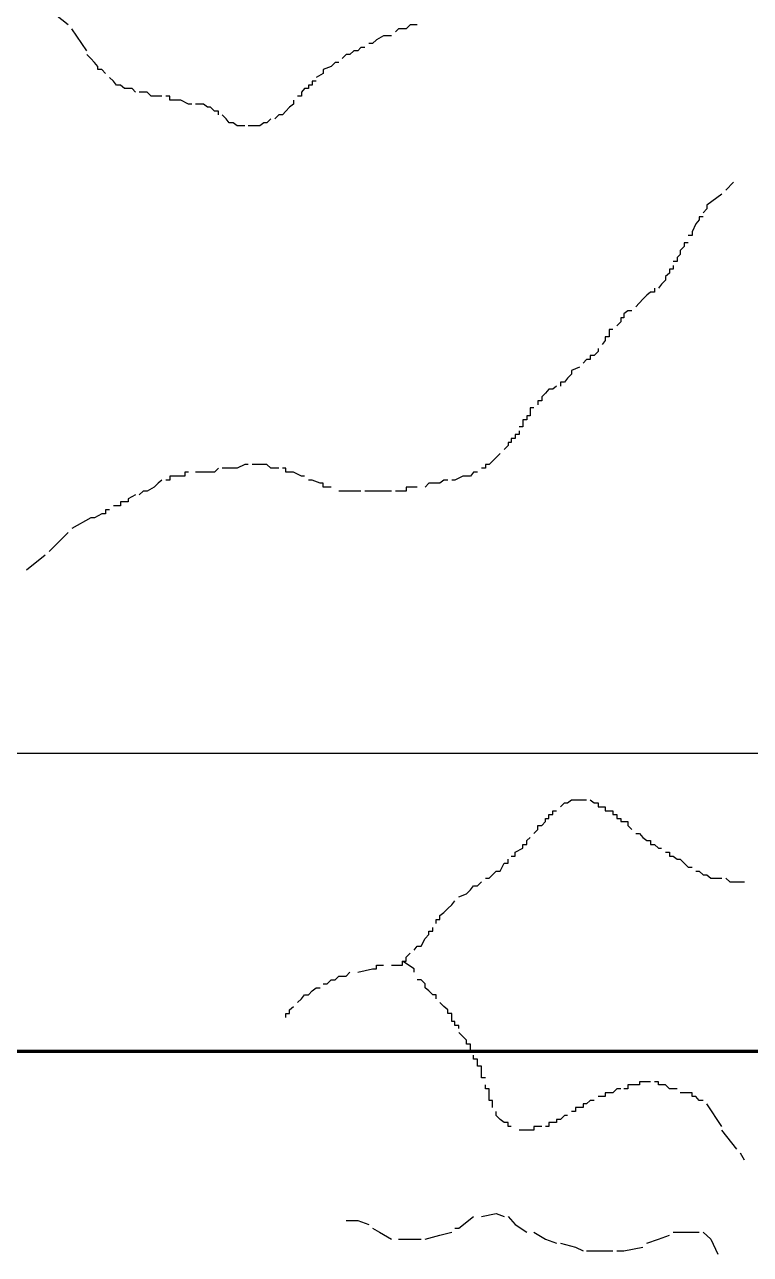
# Model space of a CAD drawing. Header units: millimetres. Extents: x -3588 to 75209, y -3737 to 38254.
# Drawn here: x 28398.4 to 28660.1, y 18597.2 to 19040.3 of the extents above; entities that cross this region are included whole.
import ezdxf

# ---------------------------------------------------------------- set-up
doc = ezdxf.new("R2010")
doc.units = ezdxf.units.MM
doc.layers.add('P', color=253, linetype='Continuous')

msp = doc.modelspace()

# ---------------------------------------------------------------- linework, layer by layer
msp.add_lwpolyline([(27912.41, 18777.795), (29501.621, 18777.795), (29501.621, 17962.799), (27912.41, 17962.799)], close=True)
at = {"layer": 'P'}
for points in [[(28414.045, 19040.228), (28407.259, 19045.589)], [(28420.814, 19030.914), (28415.453, 19038.819)], [(28530.632, 19036.275), (28529.208, 19036.275), (28527.799, 19036.275), (28525.255, 19034.866), (28523.846, 19033.458), (28522.438, 19033.458)], [(28539.946, 19040.228), (28538.81, 19040.228), (28537.401, 19040.228), (28535.993, 19038.819), (28534.585, 19038.819), (28533.16, 19038.819), (28532.04, 19037.683)], [(28521.03, 19032.034), (28519.621, 19032.034), (28518.485, 19030.914), (28517.077, 19030.914), (28515.668, 19029.505), (28514.26, 19029.505), (28512.836, 19028.097)], [(28427.584, 19022.72), (28426.176, 19024.144), (28424.767, 19024.144), (28424.767, 19025.264), (28423.631, 19026.673), (28422.223, 19028.097), (28420.814, 19029.505)], [(28511.715, 19026.673), (28510.307, 19026.673), (28508.883, 19025.264), (28506.066, 19024.144), (28506.066, 19022.72), (28503.522, 19021.311)], [(28431.537, 19018.495), (28430.417, 19019.903), (28429.008, 19021.311)], [(28438.322, 19015.95), (28437.186, 19017.358), (28435.778, 19017.358), (28434.37, 19017.358), (28432.961, 19018.495), (28431.537, 19018.495)], [(28503.522, 19019.903), (28502.113, 19019.903), (28502.113, 19018.495), (28500.705, 19018.495), (28500.705, 19017.358), (28499.297, 19017.358), (28498.16, 19015.95), (28498.16, 19014.542), (28496.752, 19014.542)], [(28447.909, 19014.542), (28446.5, 19014.542), (28445.092, 19014.542), (28443.956, 19014.542), (28442.547, 19015.95), (28439.731, 19015.95)], [(28458.647, 19011.709), (28457.511, 19011.709), (28454.694, 19013.133), (28453.286, 19013.133), (28451.862, 19013.133), (28450.741, 19013.133), (28450.741, 19014.542), (28449.333, 19014.542)], [(28461.464, 19011.709), (28460.055, 19011.709)], [(28468.233, 19007.772), (28468.233, 19009.18), (28466.825, 19009.18), (28465.417, 19010.589), (28464.28, 19010.589), (28462.872, 19011.709), (28461.464, 19011.709)], [(28495.344, 19013.133), (28495.344, 19011.709), (28493.935, 19010.589), (28492.511, 19009.18), (28491.391, 19007.772), (28489.982, 19007.772), (28488.558, 19006.348)], [(28477.836, 19003.819), (28476.427, 19003.819), (28475.019, 19003.819), (28473.611, 19004.94), (28472.186, 19004.94), (28471.066, 19006.348), (28469.658, 19007.772)], [(28487.15, 19006.348), (28485.741, 19004.94), (28484.605, 19004.94), (28483.197, 19003.819), (28481.789, 19003.819), (28480.38, 19003.819), (28478.972, 19003.819)], [(28653.988, 18983.495), (28651.156, 18980.662)], [(28649.747, 18979.254), (28644.386, 18975.301), (28644.386, 18973.892), (28642.978, 18972.484)], [(28642.978, 18971.06), (28641.57, 18971.06), (28641.57, 18969.939), (28640.433, 18968.531), (28639.025, 18965.698), (28639.025, 18964.29), (28637.617, 18964.29)], [(28637.617, 18961.745), (28636.208, 18961.745), (28636.208, 18960.337), (28634.784, 18958.929), (28634.784, 18957.521), (28633.664, 18956.384), (28633.664, 18954.976), (28632.255, 18954.976)], [(28632.255, 18953.568), (28632.255, 18952.159), (28630.831, 18952.159), (28630.831, 18950.735), (28629.423, 18949.615), (28629.423, 18948.206), (28628.014, 18946.798), (28626.878, 18945.374)], [(28625.47, 18945.374), (28625.47, 18943.965), (28624.062, 18943.965), (28622.653, 18942.845), (28621.245, 18941.421), (28618.7, 18938.604)], [(28617.292, 18937.196), (28615.884, 18937.196), (28614.459, 18936.06), (28614.459, 18934.651), (28613.339, 18934.651), (28613.339, 18933.243), (28611.931, 18931.835)], [(28610.506, 18930.41), (28609.098, 18930.41), (28609.098, 18929.29), (28609.098, 18927.882), (28607.69, 18927.882), (28607.69, 18926.473)], [(28607.69, 18926.473), (28606.553, 18925.049)], [(28605.145, 18923.641), (28605.145, 18922.52), (28603.737, 18921.096), (28602.328, 18921.096), (28602.328, 18919.688), (28600.92, 18919.688), (28599.784, 18918.279)], [(28598.376, 18916.871), (28595.559, 18915.735), (28595.559, 18914.326), (28594.135, 18912.918), (28593.014, 18911.51), (28591.606, 18911.51), (28591.606, 18910.085)], [(28590.182, 18910.085), (28588.773, 18908.965), (28587.365, 18908.965), (28586.229, 18907.557), (28584.82, 18906.149), (28584.82, 18904.724), (28583.412, 18904.724), (28583.412, 18903.316)], [(28582.004, 18902.196), (28580.595, 18902.196), (28580.595, 18900.771), (28580.595, 18899.363), (28579.459, 18899.363), (28579.459, 18897.955), (28578.051, 18897.955), (28578.051, 18896.546), (28578.051, 18895.41), (28576.643, 18895.41)], [(28576.643, 18894.002), (28576.643, 18892.593), (28575.234, 18892.593), (28575.234, 18891.185), (28573.81, 18891.185), (28573.81, 18889.761), (28572.69, 18889.761), (28572.69, 18888.641), (28571.281, 18887.232)], [(28569.857, 18885.824), (28568.449, 18884.4), (28567.04, 18882.991), (28565.904, 18881.871), (28564.496, 18881.871)], [(28478.972, 18881.871), (28477.836, 18881.871), (28475.019, 18880.447), (28473.611, 18880.447), (28471.066, 18880.447), (28469.658, 18880.447)], [(28489.982, 18880.447), (28488.558, 18880.447), (28487.15, 18880.447), (28485.741, 18881.871), (28484.605, 18881.871), (28483.197, 18881.871), (28481.789, 18881.871), (28480.38, 18881.871)], [(28564.496, 18881.871), (28564.496, 18880.447), (28563.087, 18880.447)], [(28457.511, 18879.038), (28456.103, 18879.038), (28456.103, 18877.63), (28454.694, 18877.63), (28451.862, 18877.63), (28450.741, 18877.63), (28450.741, 18876.222), (28449.333, 18876.222)], [(28468.233, 18880.447), (28466.825, 18879.038), (28464.28, 18879.038), (28462.872, 18879.038), (28461.464, 18879.038), (28460.055, 18879.038)], [(28499.297, 18877.63), (28498.16, 18877.63), (28495.344, 18879.038), (28493.935, 18879.038), (28492.511, 18879.038), (28492.511, 18880.447), (28491.391, 18880.447)], [(28561.679, 18879.038), (28560.271, 18879.038), (28559.134, 18877.63), (28557.726, 18877.63), (28556.318, 18877.63), (28553.485, 18876.222), (28552.365, 18876.222)], [(28445.092, 18873.677), (28442.547, 18872.269), (28441.139, 18872.269), (28439.731, 18870.86)], [(28447.909, 18876.222), (28446.5, 18875.085), (28445.092, 18873.677)], [(28504.93, 18875.085), (28502.113, 18876.222), (28500.705, 18876.222)], [(28508.883, 18873.677), (28507.474, 18873.677), (28506.066, 18873.677), (28506.066, 18875.085), (28504.93, 18875.085)], [(28519.621, 18872.269), (28518.485, 18872.269), (28517.077, 18872.269), (28515.668, 18872.269), (28514.26, 18872.269), (28512.836, 18872.269), (28511.715, 18872.269)], [(28530.632, 18872.269), (28523.846, 18872.269), (28521.03, 18872.269)], [(28539.946, 18873.677), (28538.81, 18873.677), (28537.401, 18873.677), (28535.993, 18873.677), (28535.993, 18872.269), (28534.585, 18872.269), (28532.04, 18872.269)], [(28550.957, 18876.222), (28549.532, 18876.222), (28548.124, 18875.085), (28546.716, 18875.085), (28545.579, 18875.085), (28544.171, 18875.085), (28542.763, 18873.677)], [(28438.322, 18870.86), (28435.778, 18869.436), (28435.778, 18868.316), (28434.37, 18868.316), (28432.961, 18868.316), (28432.961, 18866.907), (28431.537, 18866.907), (28430.417, 18866.907)], [(28429.008, 18865.499), (28427.584, 18865.499), (28427.584, 18864.075), (28426.176, 18864.075), (28423.631, 18862.666), (28422.223, 18862.666)], [(28422.223, 18862.666), (28415.453, 18858.714)], [(28414.045, 18857.305), (28407.259, 18850.536)], [(28405.851, 18849.111), (28399.081, 18843.75)], [(28582.004, 18748.912), (28583.412, 18750.32), (28583.412, 18751.729), (28584.82, 18751.729), (28586.229, 18753.137), (28586.229, 18754.273), (28587.365, 18754.273), (28587.365, 18755.682), (28588.773, 18755.682), (28588.773, 18757.09), (28590.182, 18757.09)], [(28591.606, 18758.498), (28593.014, 18759.923), (28594.135, 18759.923), (28595.559, 18761.043), (28596.967, 18761.043), (28598.376, 18761.043), (28599.784, 18761.043), (28600.92, 18761.043)], [(28602.328, 18761.043), (28603.737, 18759.923), (28605.145, 18759.923), (28605.145, 18758.498), (28606.553, 18758.498), (28607.69, 18758.498), (28607.69, 18757.09), (28609.098, 18757.09)], [(28609.098, 18757.09), (28610.506, 18757.09), (28610.506, 18755.682), (28611.931, 18755.682), (28611.931, 18754.273), (28613.339, 18754.273), (28613.339, 18753.137), (28614.459, 18753.137), (28615.884, 18753.137), (28615.884, 18751.729), (28617.292, 18750.32)]]:
    msp.add_lwpolyline(points, dxfattribs=at)
at = {"layer": 'P', "color": 254}
for points in [[(28618.7, 18748.912), (28620.109, 18748.912), (28621.245, 18747.488), (28622.653, 18746.368), (28624.062, 18746.368), (28624.062, 18744.959), (28625.47, 18744.959), (28626.878, 18743.551), (28628.014, 18743.551)], [(28573.81, 18740.718), (28575.234, 18740.718), (28575.234, 18742.127), (28578.051, 18743.551), (28578.051, 18744.959), (28579.459, 18744.959), (28579.459, 18746.368)], [(28579.459, 18746.368), (28580.595, 18747.488)], [(28564.496, 18732.812), (28565.904, 18732.812), (28567.04, 18733.949), (28568.449, 18735.357), (28569.857, 18735.357), (28571.281, 18738.174), (28572.69, 18738.174), (28572.69, 18739.598)], [(28629.423, 18742.127), (28630.831, 18742.127), (28630.831, 18740.718), (28632.255, 18740.718), (28633.664, 18739.598), (28634.784, 18739.598), (28636.208, 18738.174), (28637.617, 18736.765), (28639.025, 18736.765)], [(28640.433, 18735.357), (28641.57, 18735.357), (28642.978, 18733.949), (28644.386, 18733.949), (28645.795, 18732.812), (28648.339, 18732.812), (28649.747, 18732.812)], [(28554.909, 18726.043), (28557.726, 18727.163), (28559.134, 18728.587), (28560.271, 18729.996), (28561.679, 18729.996), (28563.087, 18731.404)], [(28651.156, 18732.812), (28652.58, 18731.404), (28653.988, 18731.404), (28655.109, 18731.404), (28657.941, 18731.404)], [(28546.716, 18716.441), (28546.716, 18717.849), (28548.124, 18717.849), (28548.124, 18719.273), (28549.532, 18720.393), (28550.957, 18721.802), (28552.365, 18723.226), (28553.485, 18724.634)], [(28538.81, 18706.838), (28539.946, 18708.263), (28541.354, 18708.263), (28542.763, 18711.079), (28544.171, 18712.488), (28544.171, 18713.624), (28545.579, 18713.624), (28545.579, 18715.032)], [(28535.993, 18702.901), (28535.993, 18704.31), (28537.401, 18705.718)], [(28518.485, 18698.949), (28523.846, 18700.069), (28525.255, 18700.069), (28525.255, 18701.477), (28526.391, 18701.477), (28527.799, 18701.477)], [(28530.632, 18701.477), (28532.04, 18701.477), (28533.16, 18701.477), (28534.585, 18701.477), (28534.585, 18702.901)], [(28538.81, 18698.949), (28538.81, 18700.069), (28534.585, 18702.901)], [(28534.585, 18702.901), (28535.993, 18702.901)], [(28506.066, 18694.708), (28507.474, 18694.708), (28508.883, 18696.116), (28510.307, 18696.116), (28511.715, 18697.524), (28512.836, 18697.524), (28514.26, 18697.524), (28515.668, 18698.949)], [(28546.716, 18689.346), (28546.716, 18690.755), (28545.579, 18690.755), (28544.171, 18692.163), (28542.763, 18693.299), (28542.763, 18694.708), (28541.354, 18696.116), (28539.946, 18696.116)], [(28496.752, 18687.938), (28498.16, 18689.346), (28499.297, 18690.755), (28500.705, 18690.755), (28502.113, 18692.163), (28503.522, 18693.299), (28504.93, 18693.299)], [(28492.511, 18682.577), (28492.511, 18683.985), (28493.935, 18683.985), (28493.935, 18685.393), (28495.344, 18686.514)], [(28554.909, 18678.624), (28554.909, 18679.744), (28553.485, 18679.744), (28553.485, 18681.152), (28552.365, 18681.152), (28552.365, 18682.577), (28552.365, 18683.985), (28550.957, 18683.985), (28550.957, 18685.393), (28549.532, 18686.514), (28548.124, 18687.938)], [(28557.726, 18674.383), (28554.909, 18677.199)], [(28560.271, 18670.43), (28559.134, 18670.43), (28559.134, 18671.838), (28559.134, 18672.974), (28557.726, 18672.974), (28557.726, 18674.383)], [(28564.496, 18660.828), (28563.087, 18660.828), (28563.087, 18662.252), (28563.087, 18663.66), (28563.087, 18665.069), (28561.679, 18665.069), (28561.679, 18666.189), (28561.679, 18667.613), (28560.271, 18667.613), (28560.271, 18669.022)], [(28624.062, 18659.419), (28622.653, 18659.419), (28621.245, 18659.419), (28620.109, 18659.419), (28620.109, 18658.299), (28618.7, 18658.299), (28617.292, 18658.299), (28615.884, 18658.299), (28615.884, 18656.875), (28614.459, 18656.875)], [(28633.664, 18656.875), (28632.255, 18656.875), (28630.831, 18656.875), (28629.423, 18658.299), (28628.014, 18658.299), (28626.878, 18658.299), (28626.878, 18659.419), (28625.47, 18659.419)], [(28567.04, 18650.105), (28567.04, 18651.514), (28567.04, 18652.65), (28565.904, 18652.65), (28565.904, 18654.058), (28565.904, 18655.466), (28565.904, 18656.875), (28564.496, 18656.875), (28564.496, 18658.299)], [(28613.339, 18656.875), (28611.931, 18656.875), (28610.506, 18655.466), (28609.098, 18655.466), (28607.69, 18655.466), (28607.69, 18654.058), (28606.553, 18654.058), (28605.145, 18654.058)], [(28642.978, 18652.65), (28641.57, 18652.65), (28640.433, 18654.058), (28639.025, 18654.058), (28639.025, 18655.466), (28637.617, 18655.466), (28636.208, 18655.466), (28634.784, 18655.466)], [(28603.737, 18652.65), (28602.328, 18652.65), (28600.92, 18651.514), (28599.784, 18651.514), (28599.784, 18650.105), (28598.376, 18650.105), (28596.967, 18650.105), (28596.967, 18648.697), (28595.559, 18648.697)], [(28649.747, 18643.336), (28644.386, 18651.514)], [(28573.81, 18643.336), (28572.69, 18643.336), (28572.69, 18644.744), (28571.281, 18644.744), (28569.857, 18645.864), (28568.449, 18647.289), (28568.449, 18648.697)], [(28594.135, 18647.289), (28593.014, 18647.289), (28591.606, 18645.864), (28590.182, 18645.864), (28590.182, 18644.744), (28588.773, 18644.744), (28587.365, 18644.744), (28587.365, 18643.336), (28586.229, 18643.336)], [(28584.82, 18643.336), (28583.412, 18643.336), (28582.004, 18643.336), (28582.004, 18641.927), (28580.595, 18641.927), (28579.459, 18641.927), (28578.051, 18641.927), (28576.643, 18641.927)], [(28655.109, 18635.142), (28649.747, 18641.927)], [(28657.941, 18631.189), (28656.533, 18633.733)], [(28553.485, 18606.639), (28554.909, 18606.639), (28560.271, 18610.864)], [(28563.087, 18610.864), (28568.449, 18612), (28571.281, 18610.864)], [(28572.69, 18610.864), (28575.234, 18608.047), (28579.459, 18605.215)], [(28514.26, 18609.456), (28518.485, 18609.456), (28522.438, 18608.047)], [(28523.846, 18606.639), (28526.391, 18605.215), (28530.632, 18602.686)], [(28533.16, 18602.686), (28539.946, 18602.686), (28541.354, 18602.686)], [(28542.763, 18602.686), (28548.124, 18604.095), (28552.365, 18605.215)], [(28582.004, 18605.215), (28586.229, 18602.686), (28590.182, 18601.278)], [(28622.653, 18601.278), (28626.878, 18602.686), (28630.831, 18604.095)], [(28632.255, 18605.215), (28636.208, 18605.215), (28641.57, 18605.215)], [(28642.978, 18605.215), (28645.795, 18602.686), (28648.339, 18597.325)], [(28591.606, 18601.278), (28596.967, 18599.854), (28599.784, 18598.445)], [(28600.92, 18598.445), (28605.145, 18598.445), (28610.506, 18598.445)], [(28611.931, 18598.445), (28614.459, 18598.445), (28621.245, 18599.854)]]:
    msp.add_lwpolyline(points, dxfattribs=at)
at = {"layer": 'P', "color": 254, "const_width": 1.2}
msp.add_lwpolyline([(20542.731, 18670.43), (35743.361, 18670.43)], dxfattribs=at)

doc.saveas('drawing.dxf')
